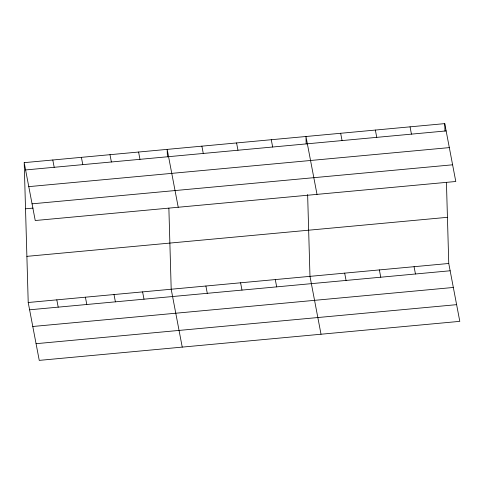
<?xml version="1.0" encoding="UTF-8"?>
<svg xmlns="http://www.w3.org/2000/svg" width="484" height="484" viewBox="0 0 484 484"><rect width="100%" height="100%" fill="white"/><g stroke="black" fill="none" stroke-linecap="round" stroke-linejoin="round"><path stroke-width="0.73" d="M24.2 162.648L444.748 123.62L455.789 181.494L35.241 220.522L24.2 162.648L28.211 302.506L39.252 360.38L459.8 321.352L448.759 263.478L446.436 182.401M25.591 169.944L446.139 130.916M28.774 186.636L449.321 147.608M32.059 203.831L452.607 164.802M25.525 208.804L33.051 208.102M26.886 256.357L447.434 217.322M28.211 302.506L448.759 263.478M29.603 309.802L450.15 270.774M32.785 326.494L453.339 287.466M36.07 343.688L456.618 304.66M410.051 126.838L411.442 134.135M414.062 266.696L415.46 273.992M375.36 130.063L376.752 137.359M379.371 269.915L380.763 277.211M340.663 133.281L342.055 140.578M344.675 273.139L346.066 280.436M317.008 194.374L305.967 136.5L306.178 143.942M321.019 334.232L309.978 276.358L307.63 194.544M271.27 139.719L272.661 147.015M275.287 279.577L276.679 286.873M236.579 142.937L237.971 150.234M240.59 282.795L241.982 290.091M201.882 146.162L203.274 153.458M205.894 286.02L207.285 293.316M178.227 207.255L167.186 149.381L167.397 156.822M182.238 347.107L171.197 289.238L168.874 208.162M138.587 152.036L139.979 159.333M142.599 291.888L143.996 299.185M109.989 154.686L111.387 161.983M114.006 294.544L115.398 301.841M81.397 157.342L82.788 164.639M85.408 297.2L86.799 304.497M52.798 159.998L54.19 167.295M56.809 299.856L58.201 307.146M444.748 123.62L444.959 131.067"/></g></svg>
